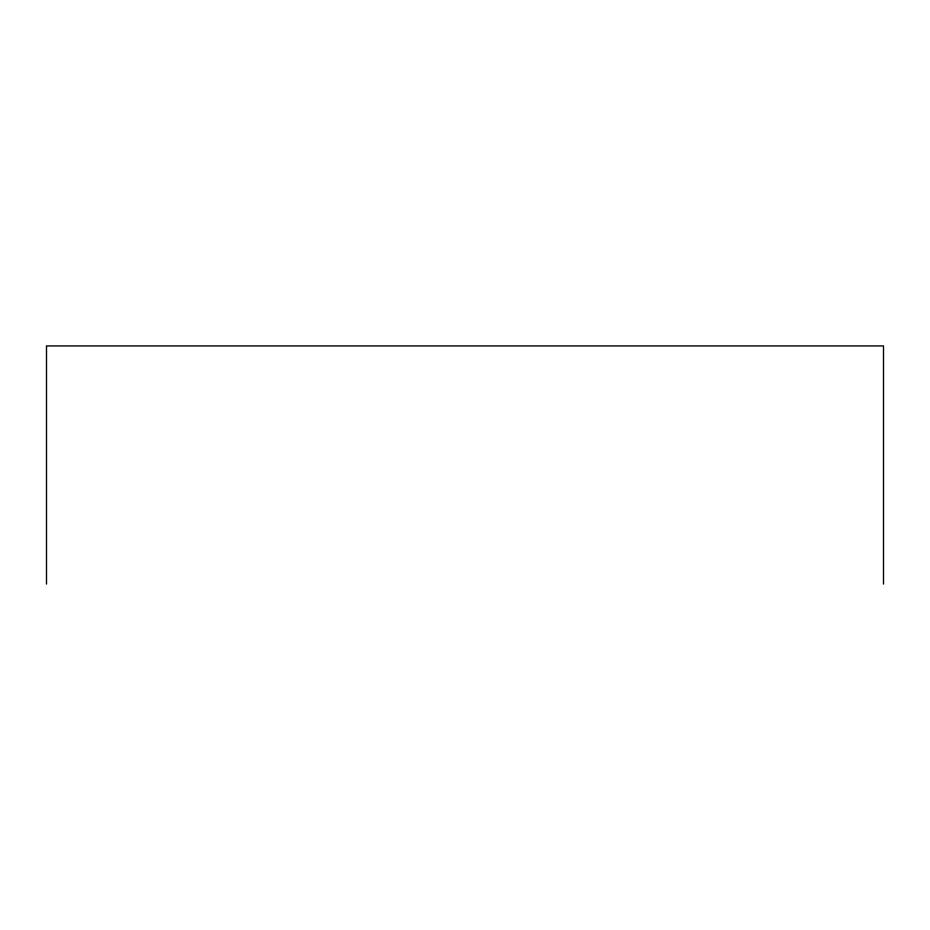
<?xml version="1.0" encoding="UTF-8"?>
<svg xmlns="http://www.w3.org/2000/svg" width="930" height="930" viewBox="0 0 930 930"><rect width="100%" height="100%" fill="white"/><g stroke="black" fill="none" stroke-linecap="round" stroke-linejoin="round"><path stroke-width="1.4" d="M883.5 584.075L883.5 345.925L46.5 345.925L46.5 584.075"/></g></svg>
